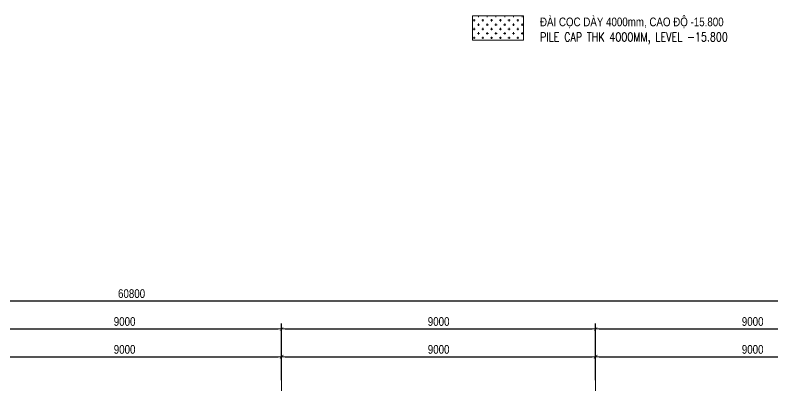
# Model space of a CAD drawing. Header units: millimetres. Extents: x -134772 to 596971, y -129535 to 35703.
# Drawn here: x 113785 to 135500, y -56992 to -46374 of the extents above; entities that cross this region are included whole.
import ezdxf
from ezdxf.enums import TextEntityAlignment as Align

# ---------------------------------------------------------------- set-up
doc = ezdxf.new("R2010")
doc.units = ezdxf.units.MM
doc.header["$MEASUREMENT"] = 0
doc.linetypes.add('POD_Grid$0$CENTER2', pattern=[1.125, 0.75, -0.125, 0.125, -0.125])
doc.layers.get('Defpoints').update_dxf_attribs({"color": 252})
for name, color, linetype, lineweight in [('NDC_S_DIM', 1, 'Continuous', 9), ('NDC_S_ENG TITLE', 3, 'Continuous', 20), ('NDC_S_HATCH MATERIAL', 8, 'Continuous', 13), ('NDC_S_SLAB', 2, 'Continuous', 18), ('NDC_S_VN TEXT', 7, 'Continuous', 9), ('POD_Grid$0$NDC_S_AXIS', 5, 'POD_Grid$0$CENTER2', 13)]:
    doc.layers.add(name, color=color, linetype=linetype, lineweight=lineweight)
doc.styles.add('ARIAL', font='arial.ttf', dxfattribs={"width": 0.8})
doc.styles.add('NDC_ARIAL', font='arial.ttf', dxfattribs={"width": 0.8})
doc.styles.add('NDC_ROMANS', font='romans.shx', dxfattribs={"width": 0.8})
doc.dimstyles.new('NDC_1-100', dxfattribs={"dimscale": 100, "dimtxt": 2.5, "dimasz": 1, "dimexe": 1.5, "dimexo": 0, "dimgap": 0.8, "dimtad": 1, "dimdec": 0, "dimdsep": 46, "dimtxsty": 'NDC_ARIAL', "dimblk": 'DIMMARK', "dimcen": 49999.938995, "dimdle": 1.5, "dimclrd": 1, "dimclre": 1, "dimclrt": 3, "dimadec": 0, "dimazin": 0, "dimtfac": 1, "dimtdec": 0, "dimtix": 1, "dimtmove": 2, "dimatfit": 3, "dimfxl": 1, "dimarcsym": 0})

# ---------------------------------------------------------------- blocks, each defined once
blk = doc.blocks.new('DIMMARK')
at = {"layer": 'NDC_S_DIM', "color": 1}
blk.add_line((-1.5, 0), (1, 0), dxfattribs=at)
at = {"layer": 'NDC_S_DIM', "color": 2, "const_width": 0.15}
blk.add_lwpolyline([(-0.5, -0.5), (0.5, 0.5)], dxfattribs=at)
blk = doc.blocks.new('*D821')
at = {"layer": 'Defpoints', "color": 0, "transparency": 16777216}
for p in [(130422, -56158), (121422, -56831), (130422, -56831)]:
    blk.add_point(p, dxfattribs=at)
at = {"layer": 'NDC_S_DIM', "color": 1, "lineweight": -2, "transparency": 16777216}
for p, q in [((121422, -56831), (121422, -56008)), ((130422, -56831), (130422, -56008)), ((121522, -56158), (130322, -56158))]:
    blk.add_line(p, q, dxfattribs=at)
at = {"layer": 'NDC_S_DIM', "color": 1, "lineweight": -2, "transparency": 16777216, "xscale": 100, "yscale": 100, "zscale": 100, "rotation": 180}
blk.add_blockref('DIMMARK', (121422, -56158), dxfattribs=at)
at = {"layer": 'NDC_S_DIM', "color": 1, "lineweight": -2, "transparency": 16777216, "xscale": 100, "yscale": 100, "zscale": 100}
blk.add_blockref('DIMMARK', (130422, -56158), dxfattribs=at)
at = {"layer": 'NDC_S_DIM', "color": 3, "transparency": 16777216, "insert": (125922, -55950), "char_height": 250, "attachment_point": 5, "style": 'NDC_ARIAL'}
blk.add_mtext('9000', dxfattribs=at)
blk = doc.blocks.new('*D822')
at = {"layer": 'Defpoints', "color": 0, "transparency": 16777216}
for p in [(139422, -56158), (130422, -56831), (139422, -56831)]:
    blk.add_point(p, dxfattribs=at)
at = {"layer": 'NDC_S_DIM', "color": 1, "lineweight": -2, "transparency": 16777216}
for p, q in [((130422, -56831), (130422, -56008)), ((139422, -56831), (139422, -56008)), ((130522, -56158), (139322, -56158))]:
    blk.add_line(p, q, dxfattribs=at)
at = {"layer": 'NDC_S_DIM', "color": 1, "lineweight": -2, "transparency": 16777216, "xscale": 100, "yscale": 100, "zscale": 100, "rotation": 180}
blk.add_blockref('DIMMARK', (130422, -56158), dxfattribs=at)
at = {"layer": 'NDC_S_DIM', "color": 1, "lineweight": -2, "transparency": 16777216, "xscale": 100, "yscale": 100, "zscale": 100}
blk.add_blockref('DIMMARK', (139422, -56158), dxfattribs=at)
at = {"layer": 'NDC_S_DIM', "color": 3, "transparency": 16777216, "insert": (134922, -55950), "char_height": 250, "attachment_point": 5, "style": 'NDC_ARIAL'}
blk.add_mtext('9000', dxfattribs=at)
blk = doc.blocks.new('*D827')
at = {"layer": 'Defpoints', "color": 0, "transparency": 16777216}
for p in [(121422, -55359), (112422, -56831), (121422, -56831)]:
    blk.add_point(p, dxfattribs=at)
at = {"layer": 'NDC_S_DIM', "color": 1, "lineweight": -2, "transparency": 16777216}
for p, q in [((112422, -56831), (112422, -55209)), ((112522, -55359), (121322, -55359)), ((121422, -56831), (121422, -55209))]:
    blk.add_line(p, q, dxfattribs=at)
at = {"layer": 'NDC_S_DIM', "color": 1, "lineweight": -2, "transparency": 16777216, "xscale": 100, "yscale": 100, "zscale": 100, "rotation": 180}
blk.add_blockref('DIMMARK', (112422, -55359), dxfattribs=at)
at = {"layer": 'NDC_S_DIM', "color": 1, "lineweight": -2, "transparency": 16777216, "xscale": 100, "yscale": 100, "zscale": 100}
blk.add_blockref('DIMMARK', (121422, -55359), dxfattribs=at)
at = {"layer": 'NDC_S_DIM', "color": 3, "transparency": 16777216, "insert": (116922, -55151), "char_height": 250, "attachment_point": 5, "style": 'NDC_ARIAL'}
blk.add_mtext('9000', dxfattribs=at)
blk = doc.blocks.new('*D828')
at = {"layer": 'Defpoints', "color": 0, "transparency": 16777216}
for p in [(130422, -55359), (121422, -56831), (130422, -56831)]:
    blk.add_point(p, dxfattribs=at)
at = {"layer": 'NDC_S_DIM', "color": 1, "lineweight": -2, "transparency": 16777216}
for p, q in [((121422, -56831), (121422, -55209)), ((121522, -55359), (130322, -55359)), ((130422, -56831), (130422, -55209))]:
    blk.add_line(p, q, dxfattribs=at)
at = {"layer": 'NDC_S_DIM', "color": 1, "lineweight": -2, "transparency": 16777216, "xscale": 100, "yscale": 100, "zscale": 100, "rotation": 180}
blk.add_blockref('DIMMARK', (121422, -55359), dxfattribs=at)
at = {"layer": 'NDC_S_DIM', "color": 1, "lineweight": -2, "transparency": 16777216, "xscale": 100, "yscale": 100, "zscale": 100}
blk.add_blockref('DIMMARK', (130422, -55359), dxfattribs=at)
at = {"layer": 'NDC_S_DIM', "color": 3, "transparency": 16777216, "insert": (125922, -55151), "char_height": 250, "attachment_point": 5, "style": 'NDC_ARIAL'}
blk.add_mtext('9000', dxfattribs=at)
blk = doc.blocks.new('*D829')
at = {"layer": 'Defpoints', "color": 0, "transparency": 16777216}
for p in [(139422, -55359), (130422, -56831), (139422, -56831)]:
    blk.add_point(p, dxfattribs=at)
at = {"layer": 'NDC_S_DIM', "color": 1, "lineweight": -2, "transparency": 16777216}
for p, q in [((130422, -56831), (130422, -55209)), ((130522, -55359), (139322, -55359)), ((139422, -56831), (139422, -55209))]:
    blk.add_line(p, q, dxfattribs=at)
at = {"layer": 'NDC_S_DIM', "color": 1, "lineweight": -2, "transparency": 16777216, "xscale": 100, "yscale": 100, "zscale": 100, "rotation": 180}
blk.add_blockref('DIMMARK', (130422, -55359), dxfattribs=at)
at = {"layer": 'NDC_S_DIM', "color": 1, "lineweight": -2, "transparency": 16777216, "xscale": 100, "yscale": 100, "zscale": 100}
blk.add_blockref('DIMMARK', (139422, -55359), dxfattribs=at)
at = {"layer": 'NDC_S_DIM', "color": 3, "transparency": 16777216, "insert": (134922, -55151), "char_height": 250, "attachment_point": 5, "style": 'NDC_ARIAL'}
blk.add_mtext('9000', dxfattribs=at)
blk = doc.blocks.new('*D831')
at = {"layer": 'Defpoints', "color": 0, "transparency": 16777216}
for p in [(147522, -54560), (86722, -56831), (147522, -56831)]:
    blk.add_point(p, dxfattribs=at)
at = {"layer": 'NDC_S_DIM', "color": 1, "lineweight": -2, "transparency": 16777216}
for p, q in [((86722, -56831), (86722, -54410)), ((147522, -56831), (147522, -54410)), ((86822, -54560), (147422, -54560))]:
    blk.add_line(p, q, dxfattribs=at)
at = {"layer": 'NDC_S_DIM', "color": 1, "lineweight": -2, "transparency": 16777216, "xscale": 100, "yscale": 100, "zscale": 100, "rotation": 180}
blk.add_blockref('DIMMARK', (86722, -54560), dxfattribs=at)
at = {"layer": 'NDC_S_DIM', "color": 1, "lineweight": -2, "transparency": 16777216, "xscale": 100, "yscale": 100, "zscale": 100}
blk.add_blockref('DIMMARK', (147522, -54560), dxfattribs=at)
at = {"layer": 'NDC_S_DIM', "color": 3, "transparency": 16777216, "insert": (117122, -54352), "char_height": 250, "attachment_point": 5, "style": 'NDC_ARIAL'}
blk.add_mtext('60800', dxfattribs=at)
blk = doc.blocks.new('*D841')
at = {"layer": 'Defpoints', "color": 0, "transparency": 16777216}
for p in [(121422, -56158), (112422, -56831), (121422, -56831)]:
    blk.add_point(p, dxfattribs=at)
at = {"layer": 'NDC_S_DIM', "color": 1, "lineweight": -2, "transparency": 16777216}
for p, q in [((112422, -56831), (112422, -56008)), ((121422, -56831), (121422, -56008)), ((112522, -56158), (121322, -56158))]:
    blk.add_line(p, q, dxfattribs=at)
at = {"layer": 'NDC_S_DIM', "color": 1, "lineweight": -2, "transparency": 16777216, "xscale": 100, "yscale": 100, "zscale": 100, "rotation": 180}
blk.add_blockref('DIMMARK', (112422, -56158), dxfattribs=at)
at = {"layer": 'NDC_S_DIM', "color": 1, "lineweight": -2, "transparency": 16777216, "xscale": 100, "yscale": 100, "zscale": 100}
blk.add_blockref('DIMMARK', (121422, -56158), dxfattribs=at)
at = {"layer": 'NDC_S_DIM', "color": 3, "transparency": 16777216, "insert": (116922, -55950), "char_height": 250, "attachment_point": 5, "style": 'NDC_ARIAL'}
blk.add_mtext('9000', dxfattribs=at)

msp = doc.modelspace()

# ---------------------------------------------------------------- hatches: boundary and pattern name
at = {"layer": 'NDC_S_HATCH MATERIAL'}
h = msp.add_hatch(dxfattribs=at)
h.set_pattern_fill('CROSS', color=3, scale=500)
h.set_pattern_definition([(0, (-15965.86, 46353.73), (125, 125), [62.5, -187.5]), (90, (-15934.61, 46322.48), (-125, 125), [62.5, -187.5])])
h.paths.add_polyline_path([(126890.3, -46392.2), (128357.6, -46392.2), (128357.6, -47087.8), (126890.3, -47087.8)])

# ---------------------------------------------------------------- linework, layer by layer
at = {"layer": 'NDC_S_SLAB'}
msp.add_lwpolyline([(126890.3, -46392.2), (128357.6, -46392.2), (128357.6, -47087.8), (126890.3, -47087.8)], close=True, dxfattribs=at)
at = {"layer": 'POD_Grid$0$NDC_S_AXIS', "ltscale": 2000}
for points in [[(121422.1, -55662.1), (121422.1, -72806)], [(130422.1, -55662.1), (130422.1, -72806)]]:
    msp.add_lwpolyline(points, dxfattribs=at)

# ---------------------------------------------------------------- texts
at = {"layer": 'NDC_S_ENG TITLE', "style": 'NDC_ROMANS', "width": 0.8}
msp.add_text('PILE CAP THK 4000MM, LEVEL -15.800', height=250, dxfattribs=at).set_placement((128826.5, -47000.2), align=Align.MIDDLE_LEFT)
at = {"layer": 'NDC_S_VN TEXT', "style": 'ARIAL', "width": 0.8}
msp.add_text('ĐÀI CỌC DÀY 4000mm, CAO ĐỘ -15.800', height=250, dxfattribs=at).set_placement((128826.5, -46567.3), align=Align.MIDDLE_LEFT)

# ---------------------------------------------------------------- dimensions: what is measured, and where the dimension line sits
at = {"layer": 'NDC_S_DIM'}
for base, p1, p2, picture, middle in [((147522.1, -54559.8), (86722.1, -56830.9), (147522.1, -56830.9), '*D831', (117122.1, -54352.1)), ((121422, -55358.9), (112422.1, -56830.9), (121422, -56830.9), '*D827', (116922, -55151.2)), ((130422.1, -55358.9), (121422, -56830.9), (130422.1, -56830.9), '*D828', (125922, -55151.2)), ((139422.1, -55358.9), (130422.1, -56830.9), (139422.1, -56830.9), '*D829', (134922.1, -55151.2)), ((121422, -56158), (112422.1, -56830.9), (121422, -56830.9), '*D841', (116922, -55950.3)), ((130422.1, -56158), (121422.1, -56830.9), (130422.1, -56830.9), '*D821', (125922.1, -55950.3)), ((139422.1, -56158), (130422.1, -56830.9), (139422.1, -56830.9), '*D822', (134922.1, -55950.3))]:
    dim = msp.add_linear_dim(base=base, p1=p1, p2=p2, dimstyle='NDC_1-100', dxfattribs=at)
    dim.commit()
    dim.dimension.update_dxf_attribs({"geometry": picture, "text_midpoint": middle})

doc.saveas('drawing.dxf')
